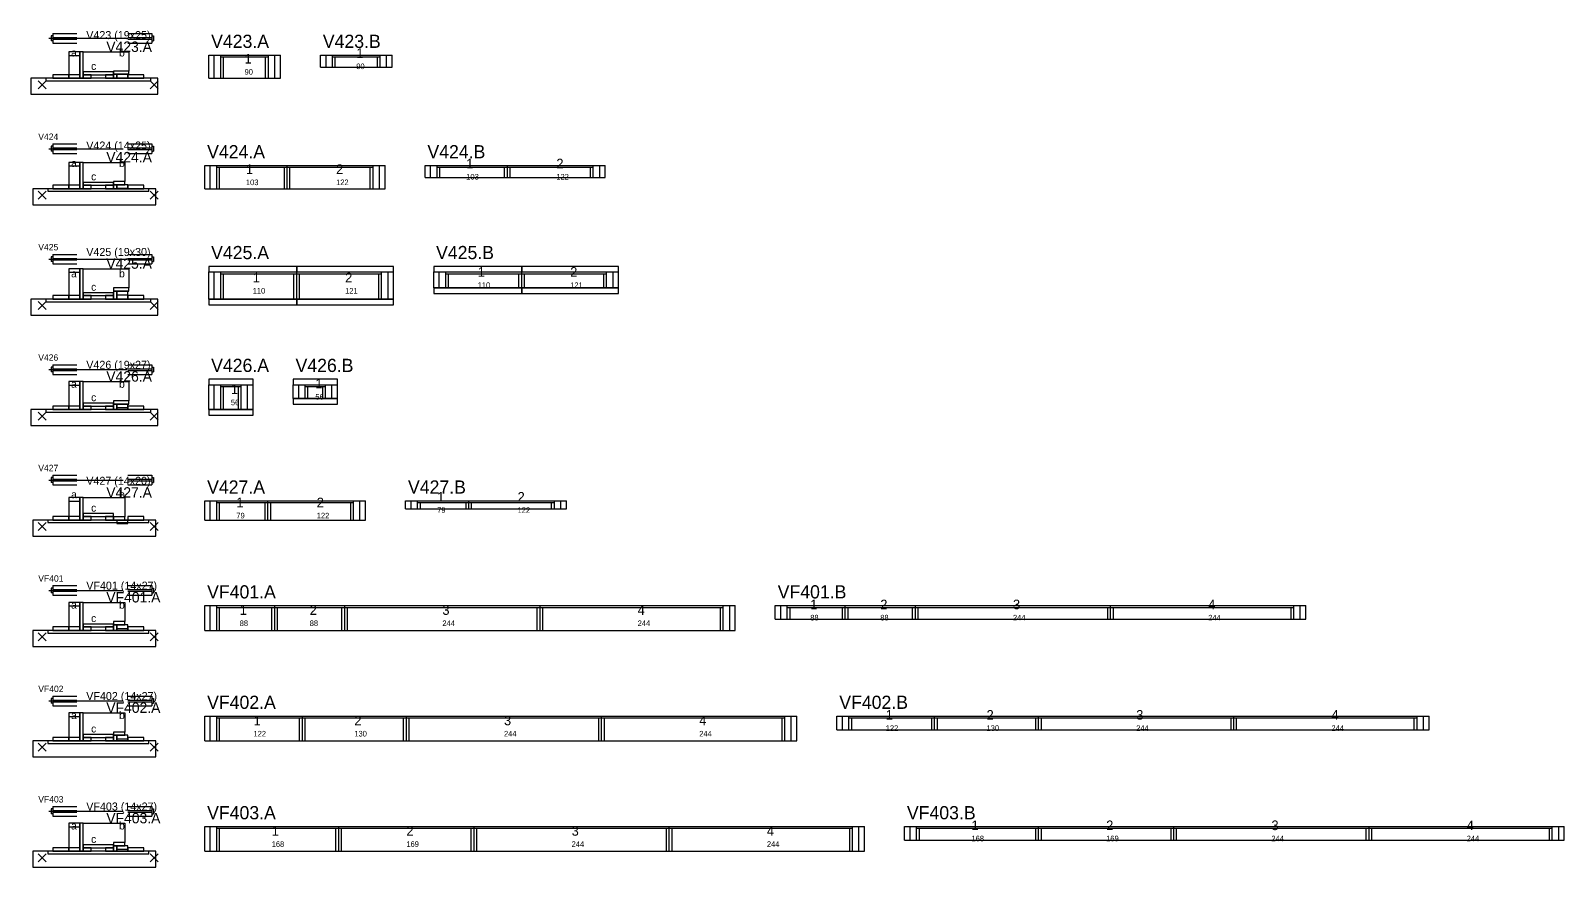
# Model space of a CAD drawing. Header units: metres. Extents: x -10 to 74425, y -2037 to 26.
# Drawn here: x 23795 to 25712, y -2008 to -962 of the extents above; entities that cross this region are included whole.
import ezdxf

# ---------------------------------------------------------------- set-up
doc = ezdxf.new("R2010")
doc.units = ezdxf.units.M
doc.layers.add('LABELS', color=3, linetype='Continuous')
doc.layers.add('VIGAS', color=7, linetype='Continuous')

msp = doc.modelspace()

# ---------------------------------------------------------------- linework, layer by layer
at = {"layer": 'VIGAS'}
for p, q in [((23817.8, -972), (23915.8, -972)), ((23820.8, -969), (23820.8, -975)), ((23822.8, -969), (23820.8, -969)), ((23822.8, -975), (23820.8, -975)), ((23822.8, -966), (23852.8, -966)), ((23822.8, -966), (23822.8, -978)), ((23822.8, -971), (23852.8, -971)), ((23822.8, -973), (23852.8, -973)), ((23916.8, -966), (23946.8, -966)), ((23916.8, -971), (23946.8, -971)), ((23916.8, -973), (23946.8, -973)), ((23946.8, -966), (23946.8, -978)), ((23946.8, -969), (23948.8, -969)), ((23946.8, -975), (23948.8, -975)), ((23948.8, -969), (23948.8, -975)), ((23822.8, -978), (23852.8, -978)), ((23916.8, -978), (23946.8, -978)), ((24017.8, -993), (24107.4, -993)), ((24017.8, -1022), (24017.8, -993)), ((24024.8, -1022), (24024.8, -993)), ((24032.8, -1022), (24032.8, -993)), ((24032.8, -995.2), (24092.4, -995.2)), ((24036.3, -1022), (24036.3, -995.2)), ((24088.9, -1022), (24088.9, -995.2)), ((24092.4, -1022), (24092.4, -993)), ((24100.4, -1022), (24100.4, -993)), ((24107.4, -1022), (24107.4, -993)), ((24157.4, -993), (24247, -993)), ((24157.4, -1008), (24157.4, -993)), ((24164.4, -1008), (24164.4, -993)), ((24172.4, -1008), (24172.4, -993)), ((24172.4, -995.2), (24232, -995.2)), ((24175.9, -1008), (24175.9, -995.2)), ((24228.5, -1008), (24228.5, -995.2)), ((24232, -1008), (24232, -993)), ((24240, -1008), (24240, -993)), ((24247, -1008), (24247, -993)), ((24157.4, -1008), (24247, -1008)), ((24172.4, -1008), (24175.9, -1008)), ((24228.5, -1008), (24232, -1008)), ((23804.8, -1035), (23814.8, -1025)), ((23804.8, -1025), (23814.8, -1035)), ((23944.8, -1035), (23954.8, -1025)), ((23944.8, -1025), (23954.8, -1035)), ((24017.8, -1022), (24107.4, -1022)), ((24032.8, -1022), (24036.3, -1022)), ((24088.9, -1022), (24092.4, -1022)), ((23817.8, -1110), (23910.8, -1110)), ((23820.8, -1107), (23820.8, -1113)), ((23822.8, -1107), (23820.8, -1107)), ((23822.8, -1104), (23852.8, -1104)), ((23822.8, -1104), (23822.8, -1116)), ((23822.8, -1109), (23852.8, -1109)), ((23822.8, -1111), (23852.8, -1111)), ((23916.8, -1104), (23946.8, -1104)), ((23916.8, -1109), (23946.8, -1109)), ((23916.8, -1111), (23946.8, -1111)), ((23946.8, -1104), (23946.8, -1116)), ((23946.8, -1107), (23948.8, -1107)), ((23948.8, -1107), (23948.8, -1113)), ((23822.8, -1113), (23820.8, -1113)), ((23822.8, -1116), (23852.8, -1116)), ((23916.8, -1116), (23946.8, -1116)), ((23946.8, -1113), (23948.8, -1113)), ((24012.8, -1131), (24115.8, -1131)), ((24012.8, -1160), (24012.8, -1131)), ((24019.8, -1160), (24019.8, -1131)), ((24027.8, -1160), (24027.8, -1131)), ((24027.8, -1133.2), (24115.8, -1133.2)), ((24031.3, -1160), (24031.3, -1133.2)), ((24112.3, -1160), (24112.3, -1133.2)), ((24115.8, -1160), (24115.8, -1131)), ((24115.8, -1160), (24115.8, -1131)), ((24115.8, -1131), (24238.1, -1131)), ((24115.8, -1160), (24115.8, -1131)), ((24115.8, -1160), (24115.8, -1131)), ((24115.8, -1160), (24115.8, -1131)), ((24115.8, -1133.2), (24223.1, -1133.2)), ((24119.3, -1160), (24119.3, -1133.2)), ((24219.6, -1160), (24219.6, -1133.2)), ((24223.1, -1160), (24223.1, -1131)), ((24231.1, -1160), (24231.1, -1131)), ((24238.1, -1160), (24238.1, -1131)), ((24288.1, -1131), (24391.1, -1131)), ((24288.1, -1146), (24288.1, -1131)), ((24288.1, -1146), (24391.1, -1146)), ((24295.1, -1146), (24295.1, -1131)), ((24303.1, -1146), (24303.1, -1131)), ((24303.1, -1133.2), (24391.1, -1133.2)), ((24303.1, -1146), (24306.6, -1146)), ((24306.6, -1146), (24306.6, -1133.2)), ((24387.6, -1146), (24387.6, -1133.2)), ((24387.6, -1146), (24391.1, -1146)), ((24391.1, -1146), (24391.1, -1131)), ((24391.1, -1146), (24391.1, -1131)), ((24391.1, -1131), (24513.4, -1131)), ((24391.1, -1146), (24391.1, -1131)), ((24391.1, -1146), (24391.1, -1131)), ((24391.1, -1146), (24391.1, -1131)), ((24391.1, -1133.2), (24498.4, -1133.2)), ((24391.1, -1146), (24513.4, -1146)), ((24391.1, -1146), (24394.6, -1146)), ((24394.6, -1146), (24394.6, -1133.2)), ((24494.9, -1146), (24494.9, -1133.2)), ((24494.9, -1146), (24498.4, -1146)), ((24498.4, -1146), (24498.4, -1131)), ((24506.4, -1146), (24506.4, -1131)), ((24513.4, -1146), (24513.4, -1131)), ((23804.8, -1173), (23814.8, -1163)), ((23804.8, -1163), (23814.8, -1173)), ((23944.8, -1173), (23954.8, -1163)), ((23944.8, -1163), (23954.8, -1173)), ((24012.8, -1160), (24115.8, -1160)), ((24027.8, -1160), (24031.3, -1160)), ((24112.3, -1160), (24115.8, -1160)), ((24115.8, -1160), (24238.1, -1160)), ((24115.8, -1160), (24119.3, -1160)), ((24219.6, -1160), (24223.1, -1160)), ((23820.8, -1245), (23820.8, -1251)), ((23822.8, -1245), (23820.8, -1245)), ((23822.8, -1242), (23852.8, -1242)), ((23822.8, -1242), (23822.8, -1254)), ((23916.8, -1242), (23946.8, -1242)), ((23946.8, -1242), (23946.8, -1254)), ((23946.8, -1245), (23948.8, -1245)), ((23948.8, -1245), (23948.8, -1251)), ((23817.8, -1248), (23915.8, -1248)), ((23822.8, -1251), (23820.8, -1251)), ((23822.8, -1247), (23852.8, -1247)), ((23822.8, -1249), (23852.8, -1249)), ((23822.8, -1254), (23852.8, -1254)), ((23916.8, -1247), (23946.8, -1247)), ((23916.8, -1249), (23946.8, -1249)), ((23916.8, -1254), (23946.8, -1254)), ((23946.8, -1251), (23948.8, -1251)), ((24017.8, -1264), (24127.8, -1264)), ((24017.8, -1298), (24017.8, -1264)), ((24024.8, -1298), (24024.8, -1264)), ((24032.8, -1298), (24032.8, -1264)), ((24127.8, -1298), (24127.8, -1264)), ((24127.8, -1298), (24127.8, -1264)), ((24127.8, -1264), (24248.9, -1264)), ((24127.8, -1298), (24127.8, -1264)), ((24127.8, -1298), (24127.8, -1264)), ((24127.8, -1298), (24127.8, -1264)), ((24233.9, -1298), (24233.9, -1264)), ((24241.9, -1298), (24241.9, -1264)), ((24248.9, -1298), (24248.9, -1264)), ((24298.9, -1264), (24408.9, -1264)), ((24298.9, -1284), (24298.9, -1264)), ((24305.9, -1284), (24305.9, -1264)), ((24313.9, -1284), (24313.9, -1264)), ((24408.9, -1284), (24408.9, -1264)), ((24408.9, -1284), (24408.9, -1264)), ((24408.9, -1264), (24530, -1264)), ((24408.9, -1284), (24408.9, -1264)), ((24408.9, -1284), (24408.9, -1264)), ((24408.9, -1284), (24408.9, -1264)), ((24515, -1284), (24515, -1264)), ((24523, -1284), (24523, -1264)), ((24530, -1284), (24530, -1264)), ((24032.8, -1266.2), (24127.8, -1266.2)), ((24036.3, -1298), (24036.3, -1266.2)), ((24124.3, -1298), (24124.3, -1266.2)), ((24127.8, -1266.2), (24233.9, -1266.2)), ((24131.3, -1298), (24131.3, -1266.2)), ((24230.4, -1298), (24230.4, -1266.2)), ((24298.9, -1284), (24408.9, -1284)), ((24313.9, -1266.2), (24408.9, -1266.2)), ((24313.9, -1284), (24317.4, -1284)), ((24317.4, -1284), (24317.4, -1266.2)), ((24405.4, -1284), (24405.4, -1266.2)), ((24405.4, -1284), (24408.9, -1284)), ((24408.9, -1266.2), (24515, -1266.2)), ((24408.9, -1284), (24530, -1284)), ((24408.9, -1284), (24412.4, -1284)), ((24412.4, -1284), (24412.4, -1266.2)), ((24511.5, -1284), (24511.5, -1266.2)), ((24511.5, -1284), (24515, -1284)), ((23804.8, -1311), (23814.8, -1301)), ((23804.8, -1301), (23814.8, -1311)), ((23944.8, -1311), (23954.8, -1301)), ((23944.8, -1301), (23954.8, -1311)), ((24017.8, -1298), (24127.8, -1298)), ((24032.8, -1298), (24036.3, -1298)), ((24124.3, -1298), (24127.8, -1298)), ((24127.8, -1298), (24248.9, -1298)), ((24127.8, -1298), (24131.3, -1298)), ((24230.4, -1298), (24233.9, -1298)), ((23817.8, -1386), (23915.8, -1386)), ((23820.8, -1383), (23820.8, -1389)), ((23822.8, -1383), (23820.8, -1383)), ((23822.8, -1389), (23820.8, -1389)), ((23822.8, -1380), (23852.8, -1380)), ((23822.8, -1380), (23822.8, -1392)), ((23822.8, -1385), (23852.8, -1385)), ((23822.8, -1387), (23852.8, -1387)), ((23822.8, -1392), (23852.8, -1392)), ((23916.8, -1380), (23946.8, -1380)), ((23916.8, -1385), (23946.8, -1385)), ((23916.8, -1387), (23946.8, -1387)), ((23916.8, -1392), (23946.8, -1392)), ((23946.8, -1380), (23946.8, -1392)), ((23946.8, -1383), (23948.8, -1383)), ((23946.8, -1389), (23948.8, -1389)), ((23948.8, -1383), (23948.8, -1389)), ((24017.8, -1405), (24073.3, -1405)), ((24017.8, -1436), (24017.8, -1405)), ((24024.8, -1436), (24024.8, -1405)), ((24032.8, -1436), (24032.8, -1405)), ((24032.8, -1407.2), (24058.3, -1407.2)), ((24036.3, -1436), (24036.3, -1407.2)), ((24054.8, -1436), (24054.8, -1407.2)), ((24058.3, -1436), (24058.3, -1405)), ((24066.3, -1436), (24066.3, -1405)), ((24073.3, -1436), (24073.3, -1405)), ((24123.3, -1405), (24178.8, -1405)), ((24123.3, -1422), (24123.3, -1405)), ((24130.3, -1422), (24130.3, -1405)), ((24138.3, -1422), (24138.3, -1405)), ((24138.3, -1407.2), (24163.8, -1407.2)), ((24141.8, -1422), (24141.8, -1407.2)), ((24160.3, -1422), (24160.3, -1407.2)), ((24163.8, -1422), (24163.8, -1405)), ((24171.8, -1422), (24171.8, -1405)), ((24178.8, -1422), (24178.8, -1405)), ((24017.8, -1436), (24073.3, -1436)), ((24032.8, -1436), (24036.3, -1436)), ((24054.8, -1436), (24058.3, -1436)), ((24123.3, -1422), (24178.8, -1422)), ((24138.3, -1422), (24141.8, -1422)), ((24160.3, -1422), (24163.8, -1422)), ((23804.8, -1449), (23814.8, -1439)), ((23804.8, -1439), (23814.8, -1449)), ((23944.8, -1449), (23954.8, -1439)), ((23944.8, -1439), (23954.8, -1449)), ((23817.8, -1524), (23910.8, -1524)), ((23820.8, -1521), (23820.8, -1527)), ((23822.8, -1521), (23820.8, -1521)), ((23822.8, -1527), (23820.8, -1527)), ((23822.8, -1518), (23852.8, -1518)), ((23822.8, -1518), (23822.8, -1530)), ((23822.8, -1523), (23852.8, -1523)), ((23822.8, -1525), (23852.8, -1525)), ((23822.8, -1530), (23852.8, -1530)), ((23916.8, -1518), (23946.8, -1518)), ((23916.8, -1523), (23946.8, -1523)), ((23916.8, -1525), (23946.8, -1525)), ((23916.8, -1530), (23946.8, -1530)), ((23946.8, -1518), (23946.8, -1530)), ((23946.8, -1521), (23948.8, -1521)), ((23946.8, -1527), (23948.8, -1527)), ((23948.8, -1521), (23948.8, -1527)), ((24012.8, -1550), (24091.8, -1550)), ((24012.8, -1574), (24012.8, -1550)), ((24019.8, -1574), (24019.8, -1550)), ((24027.8, -1574), (24027.8, -1550)), ((24027.8, -1552.2), (24091.8, -1552.2)), ((24031.3, -1574), (24031.3, -1552.2)), ((24088.3, -1574), (24088.3, -1552.2)), ((24091.8, -1574), (24091.8, -1550)), ((24091.8, -1574), (24091.8, -1550)), ((24091.8, -1550), (24213.8, -1550)), ((24091.8, -1574), (24091.8, -1550)), ((24091.8, -1574), (24091.8, -1550)), ((24091.8, -1574), (24091.8, -1550)), ((24091.8, -1552.2), (24198.8, -1552.2)), ((24095.3, -1574), (24095.3, -1552.2)), ((24195.3, -1574), (24195.3, -1552.2)), ((24198.8, -1574), (24198.8, -1550)), ((24206.8, -1574), (24206.8, -1550)), ((24213.8, -1574), (24213.8, -1550)), ((24263.8, -1550), (24342.8, -1550)), ((24263.8, -1560), (24263.8, -1550)), ((24270.8, -1560), (24270.8, -1550)), ((24278.8, -1560), (24278.8, -1550)), ((24278.8, -1552.2), (24342.8, -1552.2)), ((24282.3, -1560), (24282.3, -1552.2)), ((24339.3, -1560), (24339.3, -1552.2)), ((24342.8, -1560), (24342.8, -1550)), ((24342.8, -1560), (24342.8, -1550)), ((24342.8, -1550), (24464.8, -1550)), ((24342.8, -1560), (24342.8, -1550)), ((24342.8, -1560), (24342.8, -1550)), ((24342.8, -1560), (24342.8, -1550)), ((24342.8, -1552.2), (24449.8, -1552.2)), ((24346.3, -1560), (24346.3, -1552.2)), ((24446.3, -1560), (24446.3, -1552.2)), ((24449.8, -1560), (24449.8, -1550)), ((24457.8, -1560), (24457.8, -1550)), ((24464.8, -1560), (24464.8, -1550)), ((24263.8, -1560), (24342.8, -1560)), ((24278.8, -1560), (24282.3, -1560)), ((24339.3, -1560), (24342.8, -1560)), ((24342.8, -1560), (24464.8, -1560)), ((24342.8, -1560), (24346.3, -1560)), ((24446.3, -1560), (24449.8, -1560)), ((23804.8, -1587), (23814.8, -1577)), ((23804.8, -1577), (23814.8, -1587)), ((23944.8, -1587), (23954.8, -1577)), ((23944.8, -1577), (23954.8, -1587)), ((24012.8, -1574), (24091.8, -1574)), ((24027.8, -1574), (24031.3, -1574)), ((24088.3, -1574), (24091.8, -1574)), ((24091.8, -1574), (24213.8, -1574)), ((24091.8, -1574), (24095.3, -1574)), ((24195.3, -1574), (24198.8, -1574)), ((23817.8, -1662), (23910.8, -1662)), ((23820.8, -1659), (23820.8, -1665)), ((23822.8, -1659), (23820.8, -1659)), ((23822.8, -1665), (23820.8, -1665)), ((23822.8, -1656), (23852.8, -1656)), ((23822.8, -1656), (23822.8, -1668)), ((23822.8, -1661), (23852.8, -1661)), ((23822.8, -1663), (23852.8, -1663)), ((23916.8, -1656), (23946.8, -1656)), ((23916.8, -1661), (23946.8, -1661)), ((23916.8, -1663), (23946.8, -1663)), ((23946.8, -1656), (23946.8, -1668)), ((23946.8, -1659), (23948.8, -1659)), ((23946.8, -1665), (23948.8, -1665)), ((23948.8, -1659), (23948.8, -1665)), ((23822.8, -1668), (23852.8, -1668)), ((23916.8, -1668), (23946.8, -1668)), ((24012.8, -1681), (24100.3, -1681)), ((24012.8, -1712), (24012.8, -1681)), ((24019.8, -1712), (24019.8, -1681)), ((24027.8, -1712), (24027.8, -1681)), ((24027.8, -1683.2), (24100.3, -1683.2)), ((24031.3, -1712), (24031.3, -1683.2)), ((24096.8, -1712), (24096.8, -1683.2)), ((24100.3, -1712), (24100.3, -1681)), ((24100.3, -1712), (24100.3, -1681)), ((24100.3, -1681), (24187.8, -1681)), ((24100.3, -1712), (24100.3, -1681)), ((24100.3, -1712), (24100.3, -1681)), ((24100.3, -1712), (24100.3, -1681)), ((24100.3, -1683.2), (24187.8, -1683.2)), ((24103.8, -1712), (24103.8, -1683.2)), ((24184.3, -1712), (24184.3, -1683.2)), ((24187.8, -1712), (24187.8, -1681)), ((24187.8, -1712), (24187.8, -1681)), ((24187.8, -1681), (24431.8, -1681)), ((24187.8, -1712), (24187.8, -1681)), ((24187.8, -1712), (24187.8, -1681)), ((24187.8, -1712), (24187.8, -1681)), ((24187.8, -1683.2), (24431.8, -1683.2)), ((24191.3, -1712), (24191.3, -1683.2)), ((24428.3, -1712), (24428.3, -1683.2)), ((24431.8, -1712), (24431.8, -1681)), ((24431.8, -1712), (24431.8, -1681)), ((24431.8, -1681), (24675.8, -1681)), ((24431.8, -1712), (24431.8, -1681)), ((24431.8, -1712), (24431.8, -1681)), ((24431.8, -1712), (24431.8, -1681)), ((24431.8, -1683.2), (24660.8, -1683.2)), ((24435.3, -1712), (24435.3, -1683.2)), ((24657.3, -1712), (24657.3, -1683.2)), ((24660.8, -1712), (24660.8, -1681)), ((24668.8, -1712), (24668.8, -1681)), ((24675.8, -1712), (24675.8, -1681)), ((24725.8, -1681), (24813.3, -1681)), ((24725.8, -1698), (24725.8, -1681)), ((24732.8, -1698), (24732.8, -1681)), ((24740.8, -1698), (24740.8, -1681)), ((24740.8, -1683.2), (24813.3, -1683.2)), ((24744.3, -1698), (24744.3, -1683.2)), ((24809.8, -1698), (24809.8, -1683.2)), ((24813.3, -1698), (24813.3, -1681)), ((24813.3, -1698), (24813.3, -1681)), ((24813.3, -1681), (24900.8, -1681)), ((24813.3, -1698), (24813.3, -1681)), ((24813.3, -1698), (24813.3, -1681)), ((24813.3, -1698), (24813.3, -1681)), ((24813.3, -1683.2), (24900.8, -1683.2)), ((24816.8, -1698), (24816.8, -1683.2)), ((24897.3, -1698), (24897.3, -1683.2)), ((24900.8, -1698), (24900.8, -1681)), ((24900.8, -1698), (24900.8, -1681)), ((24900.8, -1681), (25144.8, -1681)), ((24900.8, -1698), (24900.8, -1681)), ((24900.8, -1698), (24900.8, -1681)), ((24900.8, -1698), (24900.8, -1681)), ((24900.8, -1683.2), (25144.8, -1683.2)), ((24904.3, -1698), (24904.3, -1683.2)), ((25141.3, -1698), (25141.3, -1683.2)), ((25144.8, -1698), (25144.8, -1681)), ((25144.8, -1698), (25144.8, -1681)), ((25144.8, -1681), (25388.8, -1681)), ((25144.8, -1698), (25144.8, -1681)), ((25144.8, -1698), (25144.8, -1681)), ((25144.8, -1698), (25144.8, -1681)), ((25144.8, -1683.2), (25373.8, -1683.2)), ((25148.3, -1698), (25148.3, -1683.2)), ((25370.3, -1698), (25370.3, -1683.2)), ((25373.8, -1698), (25373.8, -1681)), ((25381.8, -1698), (25381.8, -1681)), ((25388.8, -1698), (25388.8, -1681)), ((24725.8, -1698), (24813.3, -1698)), ((24740.8, -1698), (24744.3, -1698)), ((24809.8, -1698), (24813.3, -1698)), ((24813.3, -1698), (24900.8, -1698)), ((24813.3, -1698), (24816.8, -1698)), ((24897.3, -1698), (24900.8, -1698)), ((24900.8, -1698), (25144.8, -1698)), ((24900.8, -1698), (24904.3, -1698)), ((25141.3, -1698), (25144.8, -1698)), ((25144.8, -1698), (25388.8, -1698)), ((25144.8, -1698), (25148.3, -1698)), ((25370.3, -1698), (25373.8, -1698)), ((23804.8, -1725), (23814.8, -1715)), ((23804.8, -1715), (23814.8, -1725)), ((23944.8, -1725), (23954.8, -1715)), ((23944.8, -1715), (23954.8, -1725)), ((24012.8, -1712), (24100.3, -1712)), ((24027.8, -1712), (24031.3, -1712)), ((24096.8, -1712), (24100.3, -1712)), ((24100.3, -1712), (24187.8, -1712)), ((24100.3, -1712), (24103.8, -1712)), ((24184.3, -1712), (24187.8, -1712)), ((24187.8, -1712), (24431.8, -1712)), ((24187.8, -1712), (24191.3, -1712)), ((24428.3, -1712), (24431.8, -1712)), ((24431.8, -1712), (24675.8, -1712)), ((24431.8, -1712), (24435.3, -1712)), ((24657.3, -1712), (24660.8, -1712)), ((23817.8, -1800), (23910.8, -1800)), ((23820.8, -1797), (23820.8, -1803)), ((23822.8, -1797), (23820.8, -1797)), ((23822.8, -1794), (23852.8, -1794)), ((23822.8, -1794), (23822.8, -1806)), ((23822.8, -1799), (23852.8, -1799)), ((23822.8, -1801), (23852.8, -1801)), ((23916.8, -1794), (23946.8, -1794)), ((23916.8, -1799), (23946.8, -1799)), ((23916.8, -1801), (23946.8, -1801)), ((23946.8, -1794), (23946.8, -1806)), ((23946.8, -1797), (23948.8, -1797)), ((23948.8, -1797), (23948.8, -1803)), ((23822.8, -1803), (23820.8, -1803)), ((23822.8, -1806), (23852.8, -1806)), ((23916.8, -1806), (23946.8, -1806)), ((23946.8, -1803), (23948.8, -1803)), ((24012.8, -1819), (24134.8, -1819)), ((24012.8, -1850), (24012.8, -1819)), ((24019.8, -1850), (24019.8, -1819)), ((24027.8, -1850), (24027.8, -1819)), ((24134.8, -1850), (24134.8, -1819)), ((24134.8, -1850), (24134.8, -1819)), ((24134.8, -1819), (24264.8, -1819)), ((24134.8, -1850), (24134.8, -1819)), ((24134.8, -1850), (24134.8, -1819)), ((24134.8, -1850), (24134.8, -1819)), ((24264.8, -1850), (24264.8, -1819)), ((24264.8, -1850), (24264.8, -1819)), ((24264.8, -1819), (24508.8, -1819)), ((24264.8, -1850), (24264.8, -1819)), ((24264.8, -1850), (24264.8, -1819)), ((24264.8, -1850), (24264.8, -1819)), ((24508.8, -1850), (24508.8, -1819)), ((24508.8, -1850), (24508.8, -1819)), ((24508.8, -1819), (24752.8, -1819)), ((24508.8, -1850), (24508.8, -1819)), ((24508.8, -1850), (24508.8, -1819)), ((24508.8, -1850), (24508.8, -1819)), ((24737.8, -1850), (24737.8, -1819)), ((24745.8, -1850), (24745.8, -1819)), ((24752.8, -1850), (24752.8, -1819)), ((24802.8, -1819), (24924.8, -1819)), ((24802.8, -1836), (24802.8, -1819)), ((24809.8, -1836), (24809.8, -1819)), ((24817.8, -1836), (24817.8, -1819)), ((24924.8, -1836), (24924.8, -1819)), ((24924.8, -1836), (24924.8, -1819)), ((24924.8, -1819), (25054.8, -1819)), ((24924.8, -1836), (24924.8, -1819)), ((24924.8, -1836), (24924.8, -1819)), ((24924.8, -1836), (24924.8, -1819)), ((25054.8, -1836), (25054.8, -1819)), ((25054.8, -1836), (25054.8, -1819)), ((25054.8, -1819), (25298.8, -1819)), ((25054.8, -1836), (25054.8, -1819)), ((25054.8, -1836), (25054.8, -1819)), ((25054.8, -1836), (25054.8, -1819)), ((25298.8, -1836), (25298.8, -1819)), ((25298.8, -1836), (25298.8, -1819)), ((25298.8, -1819), (25542.8, -1819)), ((25298.8, -1836), (25298.8, -1819)), ((25298.8, -1836), (25298.8, -1819)), ((25298.8, -1836), (25298.8, -1819)), ((25527.8, -1836), (25527.8, -1819)), ((25535.8, -1836), (25535.8, -1819)), ((25542.8, -1836), (25542.8, -1819)), ((24027.8, -1821.2), (24134.8, -1821.2)), ((24031.3, -1850), (24031.3, -1821.2)), ((24131.3, -1850), (24131.3, -1821.2)), ((24134.8, -1821.2), (24264.8, -1821.2)), ((24138.3, -1850), (24138.3, -1821.2)), ((24261.3, -1850), (24261.3, -1821.2)), ((24264.8, -1821.2), (24508.8, -1821.2)), ((24268.3, -1850), (24268.3, -1821.2)), ((24505.3, -1850), (24505.3, -1821.2)), ((24508.8, -1821.2), (24737.8, -1821.2)), ((24512.3, -1850), (24512.3, -1821.2)), ((24734.3, -1850), (24734.3, -1821.2)), ((24802.8, -1836), (24924.8, -1836)), ((24817.8, -1821.2), (24924.8, -1821.2)), ((24817.8, -1836), (24821.3, -1836)), ((24821.3, -1836), (24821.3, -1821.2)), ((24921.3, -1836), (24921.3, -1821.2)), ((24921.3, -1836), (24924.8, -1836)), ((24924.8, -1821.2), (25054.8, -1821.2)), ((24924.8, -1836), (25054.8, -1836)), ((24924.8, -1836), (24928.3, -1836)), ((24928.3, -1836), (24928.3, -1821.2)), ((25051.3, -1836), (25051.3, -1821.2)), ((25051.3, -1836), (25054.8, -1836)), ((25054.8, -1821.2), (25298.8, -1821.2)), ((25054.8, -1836), (25298.8, -1836)), ((25054.8, -1836), (25058.3, -1836)), ((25058.3, -1836), (25058.3, -1821.2)), ((25295.3, -1836), (25295.3, -1821.2)), ((25295.3, -1836), (25298.8, -1836)), ((25298.8, -1821.2), (25527.8, -1821.2)), ((25298.8, -1836), (25542.8, -1836)), ((25298.8, -1836), (25302.3, -1836)), ((25302.3, -1836), (25302.3, -1821.2)), ((25524.3, -1836), (25524.3, -1821.2)), ((25524.3, -1836), (25527.8, -1836)), ((23804.8, -1863), (23814.8, -1853)), ((23804.8, -1853), (23814.8, -1863)), ((23944.8, -1863), (23954.8, -1853)), ((23944.8, -1853), (23954.8, -1863)), ((24012.8, -1850), (24134.8, -1850)), ((24027.8, -1850), (24031.3, -1850)), ((24131.3, -1850), (24134.8, -1850)), ((24134.8, -1850), (24264.8, -1850)), ((24134.8, -1850), (24138.3, -1850)), ((24261.3, -1850), (24264.8, -1850)), ((24264.8, -1850), (24508.8, -1850)), ((24264.8, -1850), (24268.3, -1850)), ((24505.3, -1850), (24508.8, -1850)), ((24508.8, -1850), (24752.8, -1850)), ((24508.8, -1850), (24512.3, -1850)), ((24734.3, -1850), (24737.8, -1850)), ((23820.8, -1935), (23820.8, -1941)), ((23822.8, -1935), (23820.8, -1935)), ((23822.8, -1932), (23852.8, -1932)), ((23822.8, -1932), (23822.8, -1944)), ((23916.8, -1932), (23946.8, -1932)), ((23946.8, -1932), (23946.8, -1944)), ((23946.8, -1935), (23948.8, -1935)), ((23948.8, -1935), (23948.8, -1941)), ((23817.8, -1938), (23910.8, -1938)), ((23822.8, -1941), (23820.8, -1941)), ((23822.8, -1937), (23852.8, -1937)), ((23822.8, -1939), (23852.8, -1939)), ((23822.8, -1944), (23852.8, -1944)), ((23916.8, -1937), (23946.8, -1937)), ((23916.8, -1939), (23946.8, -1939)), ((23916.8, -1944), (23946.8, -1944)), ((23946.8, -1941), (23948.8, -1941)), ((24012.8, -1957), (24180.3, -1957)), ((24012.8, -1988), (24012.8, -1957)), ((24019.8, -1988), (24019.8, -1957)), ((24027.8, -1988), (24027.8, -1957)), ((24027.8, -1959.2), (24180.3, -1959.2)), ((24031.3, -1988), (24031.3, -1959.2)), ((24176.8, -1988), (24176.8, -1959.2)), ((24180.3, -1988), (24180.3, -1957)), ((24180.3, -1988), (24180.3, -1957)), ((24180.3, -1957), (24349.3, -1957)), ((24180.3, -1988), (24180.3, -1957)), ((24180.3, -1988), (24180.3, -1957)), ((24180.3, -1988), (24180.3, -1957)), ((24180.3, -1959.2), (24349.3, -1959.2)), ((24183.8, -1988), (24183.8, -1959.2)), ((24345.8, -1988), (24345.8, -1959.2)), ((24349.3, -1988), (24349.3, -1957)), ((24349.3, -1988), (24349.3, -1957)), ((24349.3, -1957), (24593.3, -1957)), ((24349.3, -1988), (24349.3, -1957)), ((24349.3, -1988), (24349.3, -1957)), ((24349.3, -1988), (24349.3, -1957)), ((24349.3, -1959.2), (24593.3, -1959.2)), ((24352.8, -1988), (24352.8, -1959.2)), ((24589.8, -1988), (24589.8, -1959.2)), ((24593.3, -1988), (24593.3, -1957)), ((24593.3, -1988), (24593.3, -1957)), ((24593.3, -1957), (24837.3, -1957)), ((24593.3, -1988), (24593.3, -1957)), ((24593.3, -1988), (24593.3, -1957)), ((24593.3, -1988), (24593.3, -1957)), ((24593.3, -1959.2), (24822.3, -1959.2)), ((24596.8, -1988), (24596.8, -1959.2)), ((24818.8, -1988), (24818.8, -1959.2)), ((24822.3, -1988), (24822.3, -1957)), ((24830.3, -1988), (24830.3, -1957)), ((24837.3, -1988), (24837.3, -1957)), ((24887.3, -1957), (25054.8, -1957)), ((24887.3, -1974), (24887.3, -1957)), ((24894.3, -1974), (24894.3, -1957)), ((24902.3, -1974), (24902.3, -1957)), ((24902.3, -1959.2), (25054.8, -1959.2)), ((24905.8, -1974), (24905.8, -1959.2)), ((25051.3, -1974), (25051.3, -1959.2)), ((25054.8, -1974), (25054.8, -1957)), ((25054.8, -1974), (25054.8, -1957)), ((25054.8, -1957), (25223.8, -1957)), ((25054.8, -1974), (25054.8, -1957)), ((25054.8, -1974), (25054.8, -1957)), ((25054.8, -1974), (25054.8, -1957)), ((25054.8, -1959.2), (25223.8, -1959.2)), ((25058.3, -1974), (25058.3, -1959.2)), ((25220.3, -1974), (25220.3, -1959.2)), ((25223.8, -1974), (25223.8, -1957)), ((25223.8, -1974), (25223.8, -1957)), ((25223.8, -1957), (25467.8, -1957)), ((25223.8, -1974), (25223.8, -1957)), ((25223.8, -1974), (25223.8, -1957)), ((25223.8, -1974), (25223.8, -1957)), ((25223.8, -1959.2), (25467.8, -1959.2)), ((25227.3, -1974), (25227.3, -1959.2)), ((25464.3, -1974), (25464.3, -1959.2)), ((25467.8, -1974), (25467.8, -1957)), ((25467.8, -1974), (25467.8, -1957)), ((25467.8, -1957), (25711.8, -1957)), ((25467.8, -1974), (25467.8, -1957)), ((25467.8, -1974), (25467.8, -1957)), ((25467.8, -1974), (25467.8, -1957)), ((25467.8, -1959.2), (25696.8, -1959.2)), ((25471.3, -1974), (25471.3, -1959.2)), ((25693.3, -1974), (25693.3, -1959.2)), ((25696.8, -1974), (25696.8, -1957)), ((25704.8, -1974), (25704.8, -1957)), ((25711.8, -1974), (25711.8, -1957)), ((23804.8, -2001), (23814.8, -1991)), ((23804.8, -1991), (23814.8, -2001)), ((23944.8, -2001), (23954.8, -1991)), ((23944.8, -1991), (23954.8, -2001)), ((24012.8, -1988), (24180.3, -1988)), ((24027.8, -1988), (24031.3, -1988)), ((24176.8, -1988), (24180.3, -1988)), ((24180.3, -1988), (24349.3, -1988)), ((24180.3, -1988), (24183.8, -1988)), ((24345.8, -1988), (24349.3, -1988)), ((24349.3, -1988), (24593.3, -1988)), ((24349.3, -1988), (24352.8, -1988)), ((24589.8, -1988), (24593.3, -1988)), ((24593.3, -1988), (24837.3, -1988)), ((24593.3, -1988), (24596.8, -1988)), ((24818.8, -1988), (24822.3, -1988)), ((24887.3, -1974), (25054.8, -1974)), ((24902.3, -1974), (24905.8, -1974)), ((25051.3, -1974), (25054.8, -1974)), ((25054.8, -1974), (25223.8, -1974)), ((25054.8, -1974), (25058.3, -1974)), ((25220.3, -1974), (25223.8, -1974)), ((25223.8, -1974), (25467.8, -1974)), ((25223.8, -1974), (25227.3, -1974)), ((25464.3, -1974), (25467.8, -1974)), ((25467.8, -1974), (25711.8, -1974)), ((25467.8, -1974), (25471.3, -1974)), ((25693.3, -1974), (25696.8, -1974))]:
    msp.add_line(p, q, dxfattribs=at)
for points in [[(23842.8, -1022), (23856.8, -1022), (23856.8, -989), (23842.8, -989)], [(23842.8, -993.4), (23856.8, -993.4), (23856.8, -989), (23842.8, -989)], [(23856.8, -1022), (23860.8, -1022), (23860.8, -989), (23856.8, -989)], [(23860.8, -1014), (23860.8, -989), (23917.8, -989), (23917.8, -1013), (23898.8, -1013), (23898.8, -1014)], [(23860.8, -1017.6), (23898.8, -1017.6), (23898.8, -1014), (23860.8, -1014)], [(23898.8, -1017), (23917.8, -1017), (23917.8, -1013), (23898.8, -1013)], [(23795.3, -1042), (23954.3, -1042), (23954.3, -1022), (23795.3, -1022)], [(23814.3, -1025.2), (23945.3, -1025.2), (23945.3, -1022), (23814.3, -1022)], [(23822.8, -1022), (23842.8, -1022), (23842.8, -1017.6), (23822.8, -1017.6)], [(23842.8, -1022), (23856.8, -1022), (23856.8, -1017.6), (23842.8, -1017.6)], [(23860.8, -1022), (23870.8, -1022), (23870.8, -1017.6), (23860.8, -1017.6)], [(23888.8, -1022), (23898.8, -1022), (23898.8, -1017.6), (23888.8, -1017.6)], [(23898.8, -1022), (23902.8, -1022), (23902.8, -1017), (23898.8, -1017)], [(23902.8, -1022), (23916.8, -1022), (23916.8, -1017), (23902.8, -1017)], [(23902.8, -1021.4), (23916.8, -1021.4), (23916.8, -1017), (23902.8, -1017)], [(23916.8, -1022), (23936.8, -1022), (23936.8, -1017.6), (23916.8, -1017.6)], [(23842.8, -1160), (23856.8, -1160), (23856.8, -1127), (23842.8, -1127)], [(23842.8, -1131.4), (23856.8, -1131.4), (23856.8, -1127), (23842.8, -1127)], [(23856.8, -1160), (23860.8, -1160), (23860.8, -1127), (23856.8, -1127)], [(23860.8, -1152), (23860.8, -1127), (23912.8, -1127), (23912.8, -1151), (23898.8, -1151), (23898.8, -1152)], [(23797.8, -1180), (23951.8, -1180), (23951.8, -1160), (23797.8, -1160)], [(23816.8, -1163.2), (23942.8, -1163.2), (23942.8, -1160), (23816.8, -1160)], [(23822.8, -1160), (23842.8, -1160), (23842.8, -1155.6), (23822.8, -1155.6)], [(23842.8, -1160), (23856.8, -1160), (23856.8, -1155.6), (23842.8, -1155.6)], [(23860.8, -1155.6), (23898.8, -1155.6), (23898.8, -1152), (23860.8, -1152)], [(23860.8, -1160), (23870.8, -1160), (23870.8, -1155.6), (23860.8, -1155.6)], [(23888.8, -1160), (23898.8, -1160), (23898.8, -1155.6), (23888.8, -1155.6)], [(23898.8, -1155), (23912.8, -1155), (23912.8, -1151), (23898.8, -1151)], [(23898.8, -1160), (23902.8, -1160), (23902.8, -1155), (23898.8, -1155)], [(23902.8, -1160), (23916.8, -1160), (23916.8, -1155), (23902.8, -1155)], [(23902.8, -1159.4), (23916.8, -1159.4), (23916.8, -1155), (23902.8, -1155)], [(23916.8, -1160), (23936.8, -1160), (23936.8, -1155.6), (23916.8, -1155.6)], [(23842.8, -1298), (23856.8, -1298), (23856.8, -1260), (23842.8, -1260)], [(23842.8, -1264.4), (23856.8, -1264.4), (23856.8, -1260), (23842.8, -1260)], [(23856.8, -1298), (23860.8, -1298), (23860.8, -1260), (23856.8, -1260)], [(23860.8, -1290), (23860.8, -1260), (23917.8, -1260), (23917.8, -1284), (23898.8, -1284), (23898.8, -1290)], [(24017.8, -1264), (24127.8, -1264), (24127.8, -1257), (24017.8, -1257)], [(24127.8, -1264), (24248.9, -1264), (24248.9, -1257), (24127.8, -1257)], [(24298.9, -1264), (24408.9, -1264), (24408.9, -1257), (24298.9, -1257)], [(24408.9, -1264), (24530, -1264), (24530, -1257), (24408.9, -1257)], [(23898.8, -1288), (23917.8, -1288), (23917.8, -1284), (23898.8, -1284)], [(24298.9, -1291), (24408.9, -1291), (24408.9, -1284), (24298.9, -1284)], [(24408.9, -1291), (24530, -1291), (24530, -1284), (24408.9, -1284)], [(23795.3, -1318), (23954.3, -1318), (23954.3, -1298), (23795.3, -1298)], [(23814.3, -1301.2), (23945.3, -1301.2), (23945.3, -1298), (23814.3, -1298)], [(23822.8, -1298), (23842.8, -1298), (23842.8, -1293.6), (23822.8, -1293.6)], [(23842.8, -1298), (23856.8, -1298), (23856.8, -1293.6), (23842.8, -1293.6)], [(23860.8, -1293.6), (23898.8, -1293.6), (23898.8, -1290), (23860.8, -1290)], [(23860.8, -1298), (23870.8, -1298), (23870.8, -1293.6), (23860.8, -1293.6)], [(23888.8, -1298), (23898.8, -1298), (23898.8, -1293.6), (23888.8, -1293.6)], [(23898.8, -1298), (23902.8, -1298), (23902.8, -1288), (23898.8, -1288)], [(23902.8, -1298), (23916.8, -1298), (23916.8, -1288), (23902.8, -1288)], [(23902.8, -1292.4), (23916.8, -1292.4), (23916.8, -1288), (23902.8, -1288)], [(23916.8, -1298), (23936.8, -1298), (23936.8, -1293.6), (23916.8, -1293.6)], [(24017.8, -1305), (24127.8, -1305), (24127.8, -1298), (24017.8, -1298)], [(24127.8, -1305), (24248.9, -1305), (24248.9, -1298), (24127.8, -1298)], [(24017.8, -1405), (24073.3, -1405), (24073.3, -1398), (24017.8, -1398)], [(24123.3, -1405), (24178.8, -1405), (24178.8, -1398), (24123.3, -1398)], [(23842.8, -1436), (23856.8, -1436), (23856.8, -1401), (23842.8, -1401)], [(23842.8, -1405.4), (23856.8, -1405.4), (23856.8, -1401), (23842.8, -1401)], [(23856.8, -1436), (23860.8, -1436), (23860.8, -1401), (23856.8, -1401)], [(23860.8, -1428), (23860.8, -1401), (23917.8, -1401), (23917.8, -1425), (23898.8, -1425), (23898.8, -1428)], [(23795.3, -1456), (23954.3, -1456), (23954.3, -1436), (23795.3, -1436)], [(23814.3, -1439.2), (23945.3, -1439.2), (23945.3, -1436), (23814.3, -1436)], [(23822.8, -1436), (23842.8, -1436), (23842.8, -1431.6), (23822.8, -1431.6)], [(23842.8, -1436), (23856.8, -1436), (23856.8, -1431.6), (23842.8, -1431.6)], [(23860.8, -1431.6), (23898.8, -1431.6), (23898.8, -1428), (23860.8, -1428)], [(23860.8, -1436), (23870.8, -1436), (23870.8, -1431.6), (23860.8, -1431.6)], [(23888.8, -1436), (23898.8, -1436), (23898.8, -1431.6), (23888.8, -1431.6)], [(23898.8, -1429), (23917.8, -1429), (23917.8, -1425), (23898.8, -1425)], [(23898.8, -1436), (23902.8, -1436), (23902.8, -1429), (23898.8, -1429)], [(23902.8, -1436), (23916.8, -1436), (23916.8, -1429), (23902.8, -1429)], [(23902.8, -1433.4), (23916.8, -1433.4), (23916.8, -1429), (23902.8, -1429)], [(23916.8, -1436), (23936.8, -1436), (23936.8, -1431.6), (23916.8, -1431.6)], [(24017.8, -1443), (24073.3, -1443), (24073.3, -1436), (24017.8, -1436)], [(24123.3, -1429), (24178.8, -1429), (24178.8, -1422), (24123.3, -1422)], [(23842.8, -1574), (23856.8, -1574), (23856.8, -1546), (23842.8, -1546)], [(23842.8, -1550.4), (23856.8, -1550.4), (23856.8, -1546), (23842.8, -1546)], [(23856.8, -1574), (23860.8, -1574), (23860.8, -1546), (23856.8, -1546)], [(23860.8, -1566), (23860.8, -1546), (23912.8, -1546), (23912.8, -1570), (23898.8, -1570), (23898.8, -1566)], [(23822.8, -1574), (23842.8, -1574), (23842.8, -1569.6), (23822.8, -1569.6)], [(23842.8, -1574), (23856.8, -1574), (23856.8, -1569.6), (23842.8, -1569.6)], [(23860.8, -1569.6), (23898.8, -1569.6), (23898.8, -1566), (23860.8, -1566)], [(23860.8, -1574), (23870.8, -1574), (23870.8, -1569.6), (23860.8, -1569.6)], [(23888.8, -1574), (23898.8, -1574), (23898.8, -1569.6), (23888.8, -1569.6)], [(23898.8, -1574), (23912.8, -1574), (23912.8, -1570), (23898.8, -1570)], [(23916.8, -1574), (23936.8, -1574), (23936.8, -1569.6), (23916.8, -1569.6)], [(23797.8, -1594), (23951.8, -1594), (23951.8, -1574), (23797.8, -1574)], [(23816.8, -1577.2), (23942.8, -1577.2), (23942.8, -1574), (23816.8, -1574)], [(23898.8, -1574), (23902.8, -1574), (23902.8, -1574), (23898.8, -1574)], [(23902.8, -1574), (23916.8, -1574), (23916.8, -1574), (23902.8, -1574)], [(23902.8, -1578.4), (23916.8, -1578.4), (23916.8, -1574), (23902.8, -1574)], [(23842.8, -1712), (23856.8, -1712), (23856.8, -1677), (23842.8, -1677)], [(23842.8, -1681.4), (23856.8, -1681.4), (23856.8, -1677), (23842.8, -1677)], [(23856.8, -1712), (23860.8, -1712), (23860.8, -1677), (23856.8, -1677)], [(23860.8, -1704), (23860.8, -1677), (23912.8, -1677), (23912.8, -1701), (23898.8, -1701), (23898.8, -1704)], [(23860.8, -1707.6), (23898.8, -1707.6), (23898.8, -1704), (23860.8, -1704)], [(23898.8, -1705), (23912.8, -1705), (23912.8, -1701), (23898.8, -1701)], [(23898.8, -1712), (23902.8, -1712), (23902.8, -1705), (23898.8, -1705)], [(23902.8, -1712), (23916.8, -1712), (23916.8, -1705), (23902.8, -1705)], [(23902.8, -1709.4), (23916.8, -1709.4), (23916.8, -1705), (23902.8, -1705)], [(23797.8, -1732), (23951.8, -1732), (23951.8, -1712), (23797.8, -1712)], [(23816.8, -1715.2), (23942.8, -1715.2), (23942.8, -1712), (23816.8, -1712)], [(23822.8, -1712), (23842.8, -1712), (23842.8, -1707.6), (23822.8, -1707.6)], [(23842.8, -1712), (23856.8, -1712), (23856.8, -1707.6), (23842.8, -1707.6)], [(23860.8, -1712), (23870.8, -1712), (23870.8, -1707.6), (23860.8, -1707.6)], [(23888.8, -1712), (23898.8, -1712), (23898.8, -1707.6), (23888.8, -1707.6)], [(23916.8, -1712), (23936.8, -1712), (23936.8, -1707.6), (23916.8, -1707.6)], [(23842.8, -1850), (23856.8, -1850), (23856.8, -1815), (23842.8, -1815)], [(23842.8, -1819.4), (23856.8, -1819.4), (23856.8, -1815), (23842.8, -1815)], [(23856.8, -1850), (23860.8, -1850), (23860.8, -1815), (23856.8, -1815)], [(23860.8, -1842), (23860.8, -1815), (23912.8, -1815), (23912.8, -1839), (23898.8, -1839), (23898.8, -1842)], [(23898.8, -1843), (23912.8, -1843), (23912.8, -1839), (23898.8, -1839)], [(23797.8, -1870), (23951.8, -1870), (23951.8, -1850), (23797.8, -1850)], [(23816.8, -1853.2), (23942.8, -1853.2), (23942.8, -1850), (23816.8, -1850)], [(23822.8, -1850), (23842.8, -1850), (23842.8, -1845.6), (23822.8, -1845.6)], [(23842.8, -1850), (23856.8, -1850), (23856.8, -1845.6), (23842.8, -1845.6)], [(23860.8, -1845.6), (23898.8, -1845.6), (23898.8, -1842), (23860.8, -1842)], [(23860.8, -1850), (23870.8, -1850), (23870.8, -1845.6), (23860.8, -1845.6)], [(23888.8, -1850), (23898.8, -1850), (23898.8, -1845.6), (23888.8, -1845.6)], [(23898.8, -1850), (23902.8, -1850), (23902.8, -1843), (23898.8, -1843)], [(23902.8, -1850), (23916.8, -1850), (23916.8, -1843), (23902.8, -1843)], [(23902.8, -1847.4), (23916.8, -1847.4), (23916.8, -1843), (23902.8, -1843)], [(23916.8, -1850), (23936.8, -1850), (23936.8, -1845.6), (23916.8, -1845.6)], [(23842.8, -1988), (23856.8, -1988), (23856.8, -1953), (23842.8, -1953)], [(23842.8, -1957.4), (23856.8, -1957.4), (23856.8, -1953), (23842.8, -1953)], [(23856.8, -1988), (23860.8, -1988), (23860.8, -1953), (23856.8, -1953)], [(23860.8, -1980), (23860.8, -1953), (23912.8, -1953), (23912.8, -1977), (23898.8, -1977), (23898.8, -1980)], [(23797.8, -2008), (23951.8, -2008), (23951.8, -1988), (23797.8, -1988)], [(23816.8, -1991.2), (23942.8, -1991.2), (23942.8, -1988), (23816.8, -1988)], [(23822.8, -1988), (23842.8, -1988), (23842.8, -1983.6), (23822.8, -1983.6)], [(23842.8, -1988), (23856.8, -1988), (23856.8, -1983.6), (23842.8, -1983.6)], [(23860.8, -1983.6), (23898.8, -1983.6), (23898.8, -1980), (23860.8, -1980)], [(23860.8, -1988), (23870.8, -1988), (23870.8, -1983.6), (23860.8, -1983.6)], [(23888.8, -1988), (23898.8, -1988), (23898.8, -1983.6), (23888.8, -1983.6)], [(23898.8, -1981), (23912.8, -1981), (23912.8, -1977), (23898.8, -1977)], [(23898.8, -1988), (23902.8, -1988), (23902.8, -1981), (23898.8, -1981)], [(23902.8, -1988), (23916.8, -1988), (23916.8, -1981), (23902.8, -1981)], [(23902.8, -1985.4), (23916.8, -1985.4), (23916.8, -1981), (23902.8, -1981)], [(23916.8, -1988), (23936.8, -1988), (23936.8, -1983.6), (23916.8, -1983.6)]]:
    msp.add_lwpolyline(points, close=True, dxfattribs=at)

# ---------------------------------------------------------------- texts
at = {"layer": 'LABELS'}
for s, p in [('V424', (23804.8, -1099)), ('V425', (23804.8, -1237)), ('V426', (23804.8, -1375)), ('V427', (23804.8, -1513)), ('VF401', (23804.8, -1651)), ('VF402', (23804.8, -1789)), ('VF403', (23804.8, -1927))]:
    msp.add_text(s, height=8, dxfattribs=at).set_placement(p)
at = {"layer": 'VIGAS'}
for s, height, p in [('V423 (19x25)', 10, (23864.8, -973)), ('V423.A', 13, (23889.8, -989)), ('V423.A', 16.5, (24020.8, -984)), ('V423.B', 16.5, (24160.4, -984)), ('a', 9.6, (23845.8, -994.7)), ('b', 9.6, (23905.8, -994.7)), ('1', 12, (24062.6, -1003.5)), ('1', 12, (24202.2, -996.5)), ('c', 9.6, (23870.8, -1011.5)), ('90', 7, (24062.6, -1017.5)), ('90', 7, (24202.2, -1010.5)), ('V424 (14x25)', 10, (23864.8, -1111)), ('V424.A', 16.5, (24015.8, -1122)), ('V424.B', 16.5, (24291.1, -1122)), ('a', 9.6, (23845.8, -1132.7)), ('V424.A', 13, (23889.8, -1127)), ('b', 9.6, (23905.8, -1132.7)), ('1', 12, (24064.3, -1141.5)), ('2', 12, (24177, -1141.5)), ('1', 12, (24339.6, -1134.5)), ('2', 12, (24452.2, -1134.5)), ('c', 9.6, (23870.8, -1149.5)), ('103', 7, (24064.3, -1155.5)), ('122', 7, (24177, -1155.5)), ('103', 7, (24339.6, -1148.5)), ('122', 7, (24452.2, -1148.5)), ('V425 (19x30)', 10, (23864.8, -1244)), ('V425.A', 16.5, (24020.8, -1248)), ('V425.B', 16.5, (24301.9, -1248)), ('a', 9.6, (23845.8, -1270.7)), ('V425.A', 13, (23889.8, -1260)), ('b', 9.6, (23905.8, -1270.7)), ('2', 12, (24188.3, -1277)), ('1', 12, (24353.9, -1270)), ('2', 12, (24469.5, -1270)), ('c', 9.6, (23870.8, -1287.5)), ('110', 7, (24072.8, -1291)), ('1', 12, (24072.8, -1277)), ('121', 7, (24188.3, -1291)), ('110', 7, (24353.9, -1284)), ('121', 7, (24469.5, -1284)), ('V426 (19x27)', 10, (23864.8, -1385)), ('V426.A', 16.5, (24020.8, -1389)), ('V426.B', 16.5, (24126.3, -1389)), ('V426.A', 13, (23889.8, -1401)), ('b', 9.6, (23905.8, -1408.7)), ('1', 12, (24151, -1409.5)), ('a', 9.6, (23845.8, -1408.7)), ('c', 9.6, (23870.8, -1425.5)), ('1', 12, (24045.5, -1416.5)), ('56', 7, (24151, -1423.5)), ('56', 7, (24045.5, -1430.5)), ('V427 (14x20)', 10, (23864.8, -1530)), ('V427.A', 13, (23889.8, -1546)), ('V427.A', 16.5, (24015.8, -1541)), ('V427.B', 16.5, (24266.8, -1541)), ('a', 9.6, (23845.8, -1546.7)), ('b', 9.6, (23905.8, -1546.7)), ('1', 12, (24052.3, -1558)), ('2', 12, (24152.8, -1558)), ('1', 12, (24303.3, -1551)), ('2', 12, (24403.8, -1551)), ('c', 9.6, (23870.8, -1563.5)), ('79', 7, (24052.3, -1572)), ('122', 7, (24152.8, -1572)), ('79', 7, (24303.3, -1565)), ('122', 7, (24403.8, -1565)), ('VF401 (14x27)', 10, (23864.8, -1661)), ('VF401.A', 13, (23889.8, -1677)), ('VF401.A', 16.5, (24015.8, -1672)), ('VF401.B', 16.5, (24728.8, -1672)), ('a', 9.6, (23845.8, -1684.7)), ('b', 9.6, (23905.8, -1684.7)), ('1', 12, (24056.5, -1692.5)), ('2', 12, (24144, -1692.5)), ('3', 12, (24309.8, -1692.5)), ('4', 12, (24553.8, -1692.5)), ('1', 12, (24769.5, -1685.5)), ('2', 12, (24857, -1685.5)), ('3', 12, (25022.8, -1685.5)), ('4', 12, (25266.8, -1685.5)), ('c', 9.6, (23870.8, -1701.5)), ('88', 7, (24056.5, -1706.5)), ('88', 7, (24144, -1706.5)), ('244', 7, (24309.8, -1706.5)), ('244', 7, (24553.8, -1706.5)), ('88', 7, (24769.5, -1699.5)), ('88', 7, (24857, -1699.5)), ('244', 7, (25022.8, -1699.5)), ('244', 7, (25266.8, -1699.5)), ('VF402 (14x27)', 10, (23864.8, -1799)), ('VF402.A', 16.5, (24015.8, -1810)), ('VF402.B', 16.5, (24805.8, -1810)), ('a', 9.6, (23845.8, -1822.7)), ('VF402.A', 13, (23889.8, -1815)), ('b', 9.6, (23905.8, -1822.7)), ('1', 12, (24073.8, -1830.5)), ('2', 12, (24199.8, -1830.5)), ('3', 12, (24386.8, -1830.5)), ('4', 12, (24630.8, -1830.5)), ('1', 12, (24863.8, -1823.5)), ('2', 12, (24989.8, -1823.5)), ('3', 12, (25176.8, -1823.5)), ('4', 12, (25420.8, -1823.5)), ('c', 9.6, (23870.8, -1839.5)), ('122', 7, (24073.8, -1844.5)), ('130', 7, (24199.8, -1844.5)), ('244', 7, (24386.8, -1844.5)), ('244', 7, (24630.8, -1844.5)), ('122', 7, (24863.8, -1837.5)), ('130', 7, (24989.8, -1837.5)), ('244', 7, (25176.8, -1837.5)), ('244', 7, (25420.8, -1837.5)), ('VF403 (14x27)', 10, (23864.8, -1937)), ('VF403.A', 16.5, (24015.8, -1948)), ('VF403.B', 16.5, (24890.3, -1948)), ('a', 9.6, (23845.8, -1960.7)), ('VF403.A', 13, (23889.8, -1953)), ('b', 9.6, (23905.8, -1960.7)), ('1', 12, (24971, -1961.5)), ('2', 12, (25139.3, -1961.5)), ('3', 12, (25345.8, -1961.5)), ('4', 12, (25589.8, -1961.5)), ('c', 9.6, (23870.8, -1977.5)), ('1', 12, (24096.5, -1968.5)), ('2', 12, (24264.8, -1968.5)), ('3', 12, (24471.3, -1968.5)), ('4', 12, (24715.3, -1968.5)), ('168', 7, (24971, -1975.5)), ('169', 7, (25139.3, -1975.5)), ('244', 7, (25345.8, -1975.5)), ('244', 7, (25589.8, -1975.5)), ('168', 7, (24096.5, -1982.5)), ('169', 7, (24264.8, -1982.5)), ('244', 7, (24471.3, -1982.5)), ('244', 7, (24715.3, -1982.5))]:
    msp.add_text(s, height=height, dxfattribs=at).set_placement(p)

doc.saveas('drawing.dxf')
